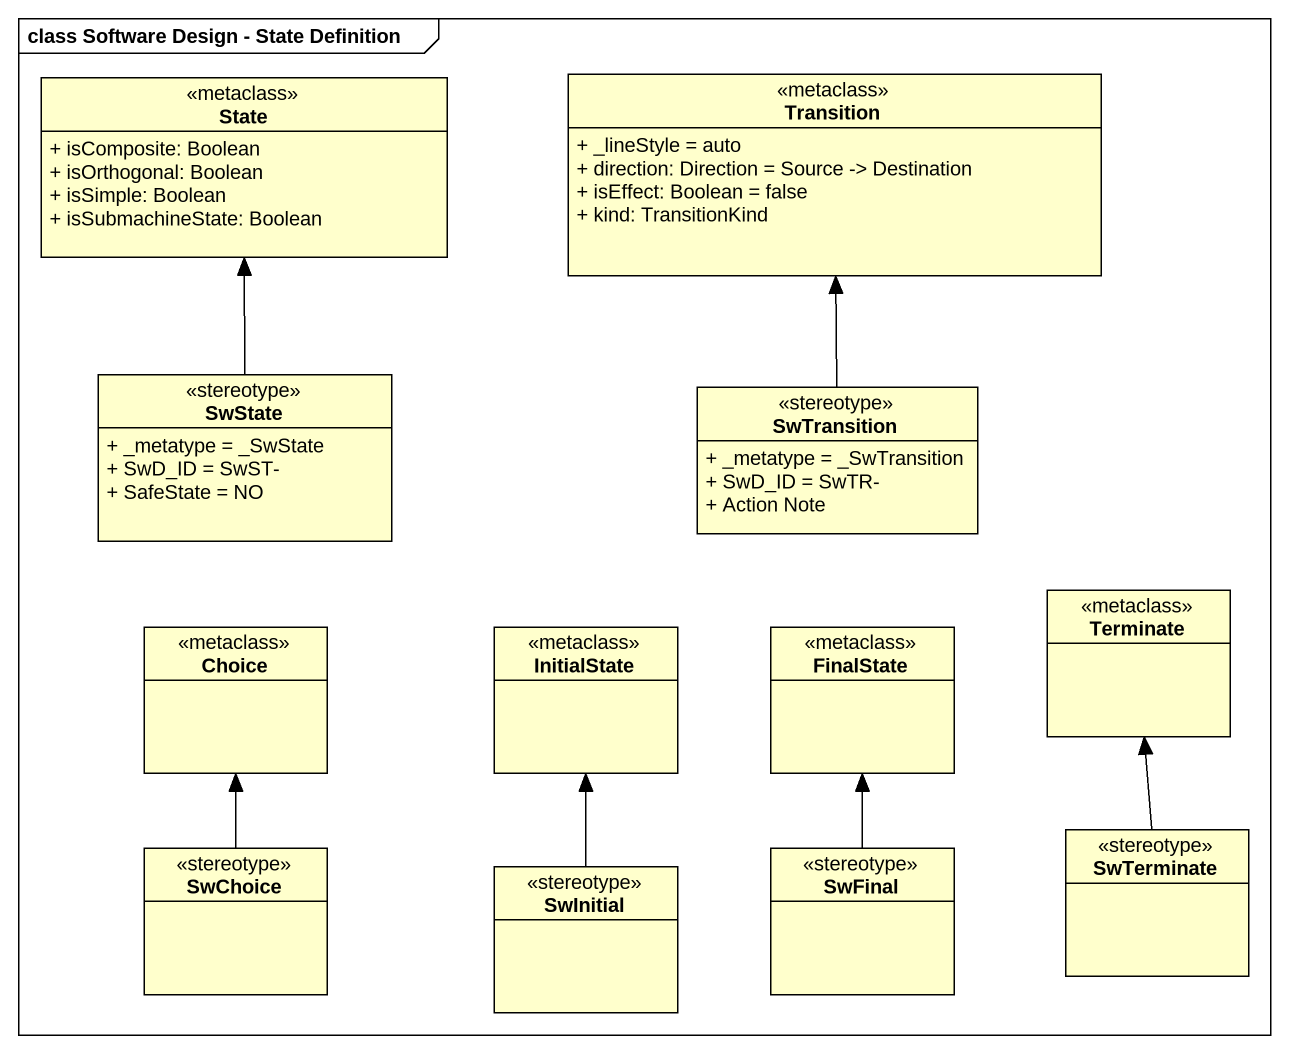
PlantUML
@startuml
mainframe class Software Design - State Definition
hide circle
hide empty members
skinparam classAttributeIconSize 0
class "State" as State_ <<metaclass>> {
  + isComposite: Boolean
  + isOrthogonal: Boolean
  + isSimple: Boolean
  + isSubmachineState: Boolean
}
class Transition <<metaclass>> {
  + _lineStyle = auto
  + direction: Direction = Source -> Destination
  + isEffect: Boolean = false
  + kind: TransitionKind
}
class SwState <<stereotype>> {
  + _metatype = _SwState
  + SwD_ID = SwST-
  + SafeState = NO
}
class SwTransition <<stereotype>> {
  + _metatype = _SwTransition
  + SwD_ID = SwTR-
  + Action Note
}
class Choice <<metaclass>>
class InitialState <<metaclass>>
class FinalState <<metaclass>>
class Terminate <<metaclass>>
class SwChoice <<stereotype>>
class SwInitial <<stereotype>>
class SwFinal <<stereotype>>
class SwTerminate <<stereotype>>
SwState -up-> State_
SwTransition -up-> Transition
SwChoice -up-> Choice
SwInitial -up-> InitialState
SwFinal -up-> FinalState
SwTerminate -up-> Terminate
@enduml
